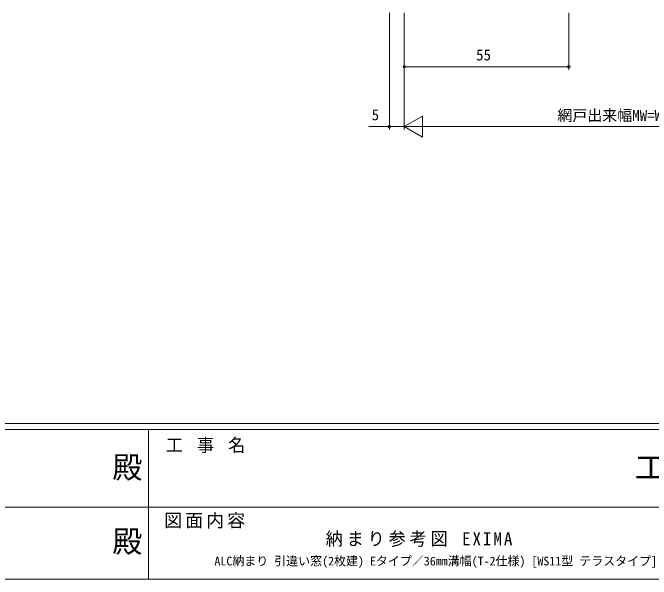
# Model space of a CAD drawing. Units: millimetres, scale not verified. Extents: x -594 to 539, y -420 to 386.
# Drawn here: x -85.4 to 127.9, y -420 to -230.9 of the extents above; entities that cross this region are included whole.
import ezdxf
from ezdxf.enums import TextEntityAlignment as Align

# ---------------------------------------------------------------- set-up
doc = ezdxf.new("R2010")
doc.units = ezdxf.units.MM
doc.header["$LTSCALE"] = 2
doc.layers.add('0-1_YKK_ZWAK', color=7, linetype='Continuous', lineweight=9)
doc.layers.add('0-7_YKK_D', color=6, linetype='Continuous', lineweight=9)
doc.layers.add('0-2_USER1', color=7, linetype='Continuous')
doc.styles.add('ＭＳ ゴシック', font='')
doc.styles.get('ＭＳ ゴシック').set_extended_font_data('MS Gothic')

msp = doc.modelspace()

# ---------------------------------------------------------------- linework, layer by layer
at = {"layer": '0-1_YKK_ZWAK'}
for p, q in [((510, -368), (-590, -368)), ((456, -370), (-590, -370)), ((-40, -370), (-40, -420)), ((-222, -395.999), (-38, -395.999)), ((-38, -395.999), (146, -395.999)), ((-590, -420), (456, -420))]:
    msp.add_line(p, q, dxfattribs=at)
at = {"layer": '0-7_YKK_D'}
for p, q in [((40.412, -230.897), (40.412, -269.897)), ((45.412, -230.897), (45.412, -249.897)), ((45.412, -230.897), (45.412, -269.897)), ((45.412, -230.897), (45.412, -269.897)), ((100.412, -230.897), (100.412, -249.897)), ((45.412, -248.897), (100.412, -248.897)), ((45.412, -268.897), (51.475, -265.397)), ((51.475, -272.397), (51.475, -265.397)), ((40.412, -268.897), (33.512, -268.897)), ((45.412, -268.897), (40.412, -268.897)), ((45.412, -268.897), (57.537, -268.897)), ((45.412, -268.897), (51.475, -272.397)), ((52.412, -268.897), (203.412, -268.897))]:
    msp.add_line(p, q, dxfattribs=at)
for centre in [(45.412, -248.897), (100.412, -248.897), (40.412, -268.897)]:
    msp.add_circle(centre, 0.425, dxfattribs=at)

# ---------------------------------------------------------------- texts
at = {"layer": '0-1_YKK_ZWAK', "color": 3, "style": 'ＭＳ ゴシック'}
for p in [(-52.117, -388.509), (-52.117, -413.254)]:
    msp.add_text('殿', height=7.331, dxfattribs=at).set_placement(p, align=Align.BOTTOM_LEFT)
at = {"layer": '0-1_YKK_ZWAK', "color": 3, "style": 'ＭＳ ゴシック', "width": 1.1}
msp.add_text('工事', height=7.331, dxfattribs=at).set_placement((122.331, -388.509), align=Align.BOTTOM_LEFT)
at = {"layer": '0-1_YKK_ZWAK', "char_height": 4.399, "attachment_point": 7, "style": 'ＭＳ ゴシック'}
for s, insert in [('\\T1.22;\\W0.95;工\\~事\\~名', (-34.268, -377.904)), ('\\T1.17;図面内容', (-34.832, -403.069))]:
    msp.add_mtext(s, dxfattribs=dict(at, insert=insert))
at = {"layer": '0-2_USER1', "color": 4, "style": 'ＭＳ ゴシック'}
msp.add_text('ALC納まり 引違い窓(2枚建) Eタイプ／36mm溝幅(T-2仕様) [WS11型 テラスタイプ] 外装:ALC板', height=2.933, dxfattribs=at).set_placement((-18.033, -416.285), align=Align.BOTTOM_LEFT)
at = {"layer": '0-2_USER1', "insert": (19.139, -409.213), "char_height": 4.399, "attachment_point": 7, "style": 'ＭＳ ゴシック'}
msp.add_mtext('\\T1.23;\\W0.95;納まり参考図\\~EXIMA', dxfattribs=at)
at = {"layer": '0-7_YKK_D', "color": 4, "style": 'ＭＳ ゴシック'}
for s, p in [('55', (69.392, -247.897)), ('5', (34.512, -267.897)), ('網戸出来幅MW=W/2+15', (96.552, -268.097))]:
    msp.add_text(s, height=3.666, dxfattribs=at).set_placement(p, align=Align.BOTTOM_LEFT)

doc.saveas('drawing.dxf')
